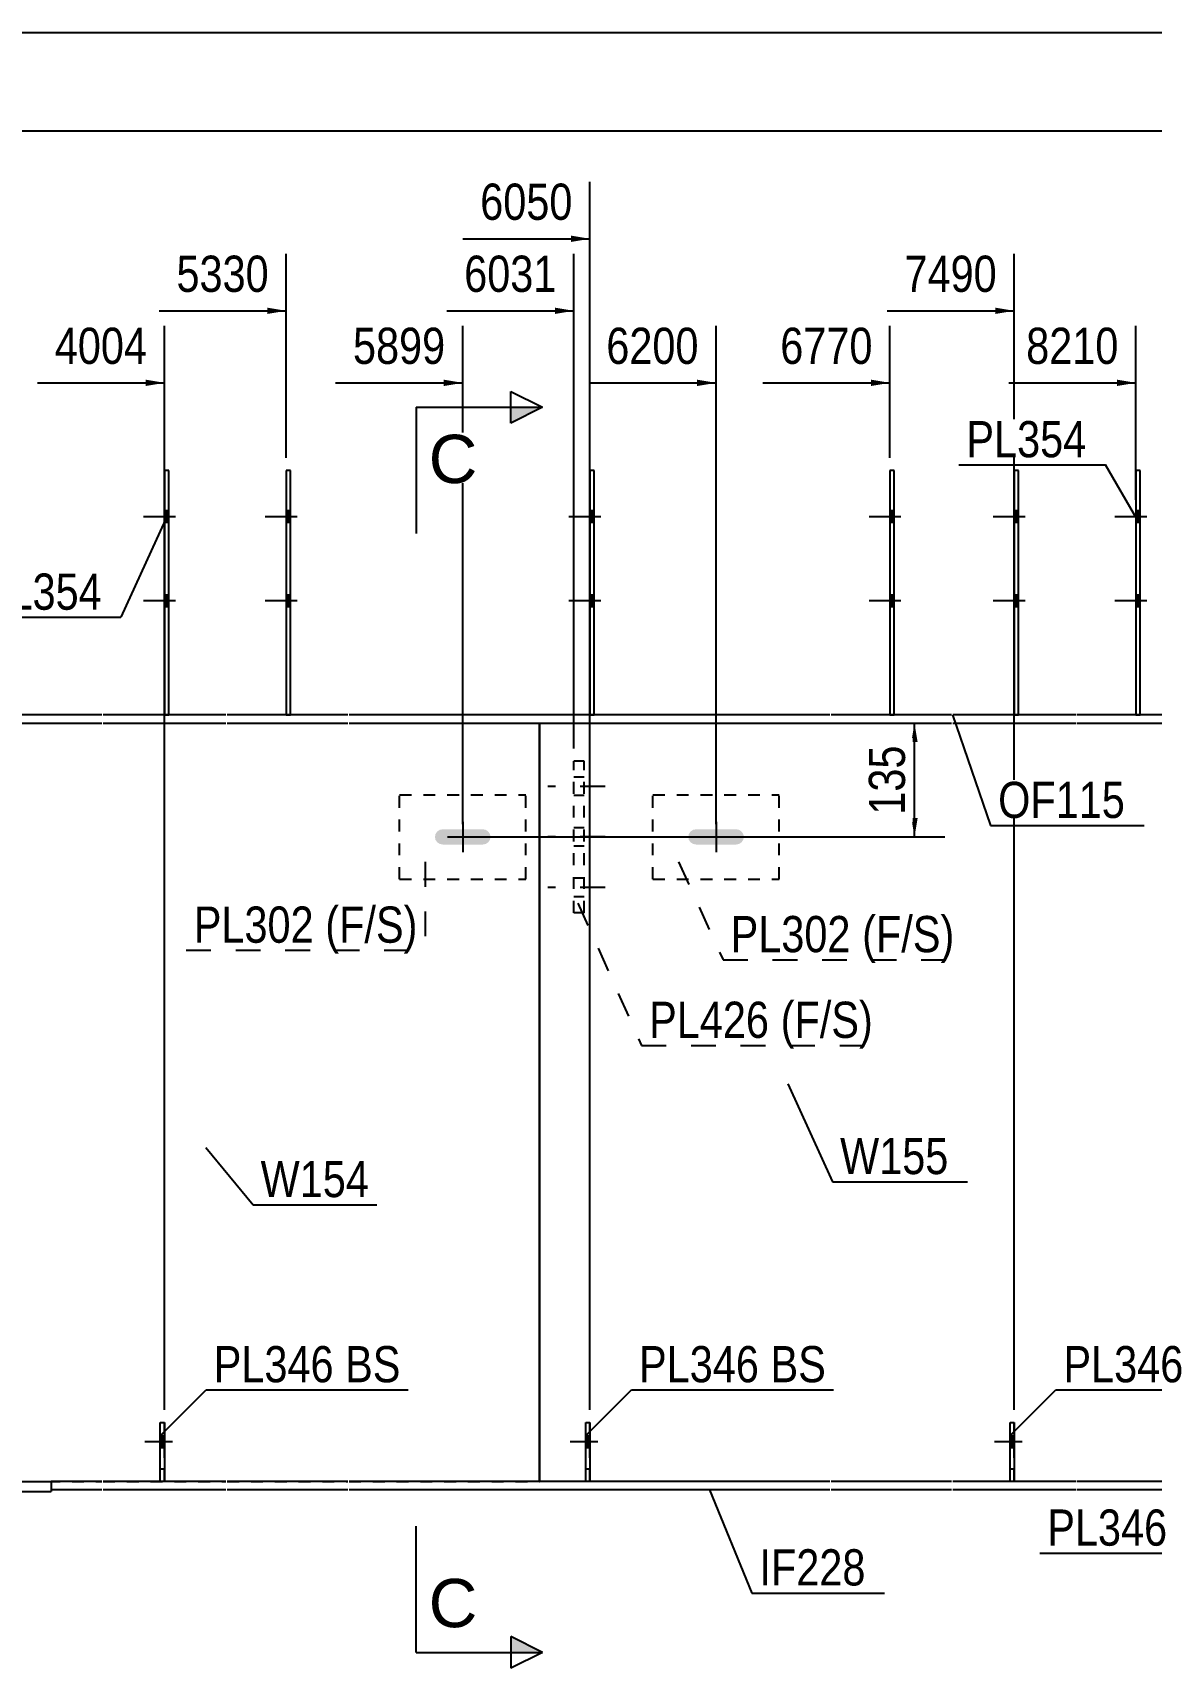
# Model space of a CAD drawing. Header units: millimetres. Extents: x -14 to 388, y -192 to 85.
# Drawn here: x 69.6 to 158.1, y -44.8 to 84.6 of the extents above; entities that cross this region are included whole.
import ezdxf

# ---------------------------------------------------------------- set-up
doc = ezdxf.new("R2010")
doc.units = ezdxf.units.MM
doc.linetypes.add('DXK_LINE_DOT1', pattern=[1.8814, 0.9407, -0.9407])
doc.linetypes.add('DXK_LINE_DOT2', pattern=[3.9198, 1.9599, -1.9599])
doc.styles.add('Arial', font='ARIAL.TTF', dxfattribs={"height": 0.2})
doc.styles.add('Arial Narrow', font='ARIALN.TTF', dxfattribs={"height": 0.2})

# ---------------------------------------------------------------- blocks, each defined once
blk = doc.blocks.new('Unknown-623515032-1211')
at = {"color": 5, "linetype": 'Continuous'}
blk.add_line((388.48, 84.63), (-11.52, 84.63), dxfattribs=at)
blk = doc.blocks.new('Part-623515032-1625 - 1232')
at = {"color": 7, "linetype": 'DXK_LINE_DOT1'}
for p, q in [((113.22, 27), (112.42, 27)), ((112.42, 15), (112.42, 27)), ((113.22, 15), (113.22, 27)), ((113.22, 15), (112.42, 15))]:
    blk.add_line(p, q, dxfattribs=at)
blk = doc.blocks.new('Part-623515032-1729 - 1232')
at = {"color": 2, "linetype": 'Continuous'}
for p, q in [((113.35, -30), (113.35, -25.33)), ((113.35, -25.33), (113.68, -25.33)), ((113.68, -25.33), (113.68, -30))]:
    blk.add_line(p, q, dxfattribs=at)
at = {"color": 7, "linetype": 'DXK_LINE_DOT1'}
blk.add_line((113.35, -29), (113.68, -29), dxfattribs=at)
blk = doc.blocks.new('Bolt-623515032-1241 - 1232')
at = {"linetype": 'Continuous'}
for points in [[(137.77, 45.87), (137.77, 46.8), (137.43, 46.8), (137.43, 45.87)], [(137.77, 45.87), (137.77, 46.8), (137.43, 46.8), (137.43, 45.87)], [(137.77, 39.2), (137.77, 40.13), (137.43, 40.13), (137.43, 39.2)], [(137.77, 39.2), (137.77, 40.13), (137.43, 40.13), (137.43, 39.2)]]:
    blk.add_hatch(color=3, dxfattribs=at).paths.add_polyline_path(points)
at = {"color": 3, "linetype": 'Continuous'}
for p, q in [((137.77, 46.8), (137.43, 46.8)), ((137.77, 46.8), (137.43, 46.8)), ((138.3, 46.33), (135.77, 46.33)), ((138.3, 46.33), (135.77, 46.33)), ((137.77, 45.87), (137.43, 45.87)), ((137.77, 45.87), (137.43, 45.87)), ((137.77, 40.13), (137.43, 40.13)), ((137.77, 40.13), (137.43, 40.13)), ((138.3, 39.67), (135.77, 39.67)), ((138.3, 39.67), (135.77, 39.67)), ((137.77, 39.2), (137.43, 39.2)), ((137.77, 39.2), (137.43, 39.2))]:
    blk.add_line(p, q, dxfattribs=at)
blk = doc.blocks.new('Part-623515032-1739 - 1232')
at = {"color": 2, "linetype": 'Continuous'}
for p, q in [((79.68, -30), (79.68, -25.33)), ((79.68, -25.33), (80.02, -25.33)), ((80.02, -25.33), (80.02, -30))]:
    blk.add_line(p, q, dxfattribs=at)
at = {"color": 7, "linetype": 'DXK_LINE_DOT1'}
blk.add_line((79.68, -29), (80.02, -29), dxfattribs=at)
blk = doc.blocks.new('Bolt-623515032-1245 - 1232')
at = {"linetype": 'Continuous'}
for points in [[(80.35, 45.87), (80.35, 46.8), (80.02, 46.8), (80.02, 45.87)], [(80.35, 45.87), (80.35, 46.8), (80.02, 46.8), (80.02, 45.87)], [(80.35, 39.2), (80.35, 40.13), (80.02, 40.13), (80.02, 39.2)], [(80.35, 39.2), (80.35, 40.13), (80.02, 40.13), (80.02, 39.2)]]:
    blk.add_hatch(color=3, dxfattribs=at).paths.add_polyline_path(points)
at = {"color": 3, "linetype": 'Continuous'}
for p, q in [((80.35, 46.8), (80.02, 46.8)), ((80.35, 46.8), (80.02, 46.8)), ((80.88, 46.33), (78.35, 46.33)), ((80.88, 46.33), (78.35, 46.33)), ((80.35, 45.87), (80.02, 45.87)), ((80.35, 45.87), (80.02, 45.87)), ((80.35, 40.13), (80.02, 40.13)), ((80.35, 40.13), (80.02, 40.13)), ((80.88, 39.67), (78.35, 39.67)), ((80.88, 39.67), (78.35, 39.67)), ((80.35, 39.2), (80.02, 39.2)), ((80.35, 39.2), (80.02, 39.2))]:
    blk.add_line(p, q, dxfattribs=at)
blk = doc.blocks.new('Bolt-623515032-1249 - 1232')
at = {"linetype": 'Continuous'}
blk.add_hatch(color=3, dxfattribs=at).paths.add_polyline_path([(105.77, 20.77), (105.82, 21), (105.77, 21.23), (105.64, 21.42), (105.45, 21.56), (105.22, 21.6), (102.02, 21.6), (101.79, 21.56), (101.59, 21.42), (101.46, 21.23), (101.42, 21), (101.46, 20.77), (101.59, 20.58), (101.79, 20.45), (102.02, 20.4), (105.22, 20.4), (105.45, 20.45), (105.64, 20.58)])
at = {"color": 3, "linetype": 'Continuous'}
for p, q in [((103.62, 22.2), (103.62, 19.8)), ((102.42, 21), (104.82, 21))]:
    blk.add_line(p, q, dxfattribs=at)
blk = doc.blocks.new('Bolt-623515032-1895 - 1232')
at = {"color": 3, "linetype": 'DXK_LINE_DOT2'}
for p, q in [((80.65, -26.87), (78.45, -26.87)), ((80.02, -26.4), (79.68, -26.4)), ((80.02, -27.33), (79.68, -27.33))]:
    blk.add_line(p, q, dxfattribs=at)
blk = doc.blocks.new('Part-623515032-1781 - 1232')
at = {"color": 2, "linetype": 'Continuous'}
for p, q in [((147.6, 50), (147.27, 50)), ((147.27, 50), (147.27, 30.67)), ((147.6, 30.67), (147.6, 50))]:
    blk.add_line(p, q, dxfattribs=at)
at = {"color": 7, "linetype": 'DXK_LINE_DOT1'}
blk.add_line((147.27, 30.67), (147.6, 30.67), dxfattribs=at)
blk = doc.blocks.new('Bolt-623515032-1653 - 1232')
at = {"color": 3, "linetype": 'DXK_LINE_DOT2'}
for p, q in [((114.88, 25), (110.35, 25)), ((113.22, 25.73), (112.42, 25.73)), ((113.22, 24.27), (112.42, 24.27)), ((114.88, 21), (110.35, 21)), ((113.22, 21.73), (112.42, 21.73)), ((113.22, 20.27), (112.42, 20.27)), ((114.88, 17), (110.35, 17)), ((113.22, 17.73), (112.42, 17.73)), ((113.22, 16.27), (112.42, 16.27))]:
    blk.add_line(p, q, dxfattribs=at)
blk = doc.blocks.new('Bolt-623515032-1252 - 1232')
at = {"linetype": 'Continuous'}
blk.add_hatch(color=3, dxfattribs=at).paths.add_polyline_path([(125.82, 20.77), (125.87, 21), (125.82, 21.23), (125.69, 21.42), (125.5, 21.56), (125.27, 21.6), (122.07, 21.6), (121.84, 21.56), (121.64, 21.42), (121.51, 21.23), (121.47, 21), (121.51, 20.77), (121.64, 20.58), (121.84, 20.45), (122.07, 20.4), (125.27, 20.4), (125.5, 20.45), (125.69, 20.58)])
at = {"color": 3, "linetype": 'Continuous'}
for p, q in [((123.67, 22.2), (123.67, 19.8)), ((122.47, 21), (124.87, 21))]:
    blk.add_line(p, q, dxfattribs=at)
blk = doc.blocks.new('Bolt-623515032-1899 - 1232')
at = {"color": 3, "linetype": 'DXK_LINE_DOT2'}
for p, q in [((147.9, -26.87), (145.7, -26.87)), ((147.27, -26.4), (146.93, -26.4)), ((147.27, -27.33), (146.93, -27.33))]:
    blk.add_line(p, q, dxfattribs=at)
blk = doc.blocks.new('Part-623515032-1724 - 1232')
at = {"color": 7, "linetype": 'DXK_LINE_DOT1'}
for p, q in [((146.93, -30), (146.93, -25.33)), ((146.93, -25.33), (147.27, -25.33)), ((147.27, -30), (147.27, -25.33))]:
    blk.add_line(p, q, dxfattribs=at)
blk = doc.blocks.new('Part-623515032-1297 - 1232')
at = {"color": 2, "linetype": 'Continuous'}
for p, q in [((62.95, 30.67), (62.95, 30)), ((66.95, 30.67), (62.95, 30.67)), ((62.95, 30), (66.95, 30)), ((75.05, 30.67), (67.05, 30.67)), ((67.05, 30), (75.05, 30)), ((84.88, 30.67), (75.15, 30.67)), ((75.15, 30), (84.88, 30)), ((94.52, 30.67), (84.98, 30.67)), ((84.98, 30), (94.52, 30)), ((132.67, 30.67), (94.62, 30.67)), ((94.62, 30), (132.67, 30)), ((142.3, 30.67), (132.77, 30.67)), ((132.77, 30), (142.3, 30)), ((152.13, 30.67), (142.4, 30.67)), ((142.4, 30), (152.13, 30)), ((161.77, 30.67), (152.23, 30.67)), ((152.23, 30), (161.77, 30)), ((165.87, 30.67), (161.87, 30.67)), ((161.87, 30), (165.87, 30))]:
    blk.add_line(p, q, dxfattribs=at)
at = {"color": 7, "linetype": 'DXK_LINE_DOT1'}
blk.add_line((165.87, 30), (165.87, 30.67), dxfattribs=at)
blk = doc.blocks.new('Part-623515032-1363 - 1232')
at = {"color": 2, "linetype": 'Continuous'}
blk.add_line((109.7, -30), (109.7, 30), dxfattribs=at)
at = {"color": 7, "linetype": 'DXK_LINE_DOT1'}
for p, q in [((109.7, 30), (132.67, 30)), ((132.77, 30), (142.3, 30)), ((142.4, 30), (152.13, 30)), ((152.23, 30), (161.77, 30)), ((161.87, 30), (172.53, 30)), ((172.53, 30), (172.53, -30)), ((132.67, -30), (109.7, -30)), ((142.3, -30), (132.77, -30)), ((152.13, -30), (142.4, -30)), ((161.77, -30), (152.23, -30)), ((172.53, -30), (161.87, -30))]:
    blk.add_line(p, q, dxfattribs=at)
blk = doc.blocks.new('Part-623515032-1734 - 1232')
at = {"color": 7, "linetype": 'DXK_LINE_DOT1'}
for p, q in [((113.35, -30), (113.35, -25.33)), ((113.35, -25.33), (113.68, -25.33)), ((113.68, -30), (113.68, -25.33))]:
    blk.add_line(p, q, dxfattribs=at)
blk = doc.blocks.new('Part-623515032-1670 - 1232')
at = {"color": 7, "linetype": 'DXK_LINE_DOT1'}
for p, q in [((0, 30), (0, -30)), ((0, 30), (21.28, 30)), ((21.38, 30), (39.38, 30)), ((39.48, 30), (49.22, 30)), ((49.32, 30), (58.85, 30)), ((58.95, 30), (66.95, 30)), ((67.05, 30), (75.05, 30)), ((75.15, 30), (84.88, 30)), ((84.98, 30), (94.52, 30)), ((94.62, 30), (109.7, 30)), ((0, -30), (21.28, -30)), ((21.38, -30), (39.38, -30)), ((39.48, -30), (49.22, -30)), ((49.32, -30), (58.85, -30)), ((58.95, -30), (66.95, -30)), ((67.05, -30), (75.05, -30)), ((75.15, -30), (84.88, -30)), ((84.98, -30), (94.52, -30)), ((94.62, -30), (109.7, -30))]:
    blk.add_line(p, q, dxfattribs=at)
at = {"color": 2, "linetype": 'Continuous'}
blk.add_line((109.7, 30), (109.7, -30), dxfattribs=at)
blk = doc.blocks.new('Part-623515032-1407 - 1232')
at = {"color": 2, "linetype": 'Continuous'}
for p, q in [((0, -30), (21.28, -30)), ((0, -30.8), (21.28, -30.8)), ((21.38, -30), (39.38, -30)), ((21.38, -30.8), (39.38, -30.8)), ((39.48, -30), (49.22, -30)), ((39.48, -30.8), (49.22, -30.8)), ((49.32, -30), (58.85, -30)), ((49.32, -30.8), (58.85, -30.8)), ((58.95, -30), (66.95, -30)), ((58.95, -30.8), (66.95, -30.8)), ((67.05, -30), (71.05, -30)), ((67.05, -30.8), (71.05, -30.8)), ((71.05, -30), (71.05, -30.8))]:
    blk.add_line(p, q, dxfattribs=at)
at = {"color": 7, "linetype": 'DXK_LINE_DOT1'}
blk.add_line((0, -30), (0, -30.8), dxfattribs=at)
blk = doc.blocks.new('Part-623515032-1429 - 1232')
at = {"color": 2, "linetype": 'Continuous'}
for p, q in [((75.05, -30), (71.05, -30)), ((71.05, -30), (71.05, -30.67)), ((75.05, -30.67), (71.05, -30.67)), ((84.88, -30), (75.15, -30)), ((84.88, -30.67), (75.15, -30.67)), ((94.52, -30), (84.98, -30)), ((94.52, -30.67), (84.98, -30.67)), ((132.67, -30), (94.62, -30)), ((132.67, -30.67), (94.62, -30.67)), ((142.3, -30), (132.77, -30)), ((142.3, -30.67), (132.77, -30.67)), ((152.13, -30), (142.4, -30)), ((152.13, -30.67), (142.4, -30.67)), ((161.77, -30), (152.23, -30)), ((161.77, -30.67), (152.23, -30.67)), ((172.53, -30), (161.87, -30)), ((172.5, -30.67), (161.87, -30.67)), ((179.13, -31.38), (172.5, -30.67)), ((172.53, -30), (179.2, -30.71))]:
    blk.add_line(p, q, dxfattribs=at)
at = {"color": 7, "linetype": 'DXK_LINE_DOT1'}
blk.add_line((179.2, -30.71), (179.13, -31.38), dxfattribs=at)
blk = doc.blocks.new('Part-623515032-1719 - 1232')
at = {"color": 2, "linetype": 'Continuous'}
for p, q in [((146.93, -30), (146.93, -25.33)), ((146.93, -25.33), (147.27, -25.33)), ((147.27, -25.33), (147.27, -30))]:
    blk.add_line(p, q, dxfattribs=at)
at = {"color": 7, "linetype": 'DXK_LINE_DOT1'}
blk.add_line((146.93, -29), (147.27, -29), dxfattribs=at)
blk = doc.blocks.new('Part-623515032-1744 - 1232')
at = {"color": 7, "linetype": 'DXK_LINE_DOT1'}
for p, q in [((79.68, -30), (79.68, -25.33)), ((79.68, -25.33), (80.02, -25.33)), ((80.02, -30), (80.02, -25.33))]:
    blk.add_line(p, q, dxfattribs=at)
blk = doc.blocks.new('Part-623515032-1647 - 1232')
at = {"color": 7, "linetype": 'DXK_LINE_DOT1'}
for p, q in [((118.67, 17.67), (118.67, 24.33)), ((118.67, 24.33), (128.67, 24.33)), ((128.67, 17.67), (128.67, 24.33)), ((118.67, 17.67), (128.67, 17.67))]:
    blk.add_line(p, q, dxfattribs=at)
blk = doc.blocks.new('Part-623515032-1776 - 1232')
at = {"color": 2, "linetype": 'Continuous'}
for p, q in [((114.02, 50), (113.68, 50)), ((113.68, 50), (113.68, 30.67)), ((114.02, 30.67), (114.02, 50))]:
    blk.add_line(p, q, dxfattribs=at)
at = {"color": 7, "linetype": 'DXK_LINE_DOT1'}
blk.add_line((113.68, 30.67), (114.02, 30.67), dxfattribs=at)
blk = doc.blocks.new('Part-623515032-1652 - 1232')
at = {"color": 7, "linetype": 'DXK_LINE_DOT1'}
for p, q in [((98.62, 17.67), (98.62, 24.33)), ((98.62, 24.33), (108.62, 24.33)), ((108.62, 17.67), (108.62, 24.33)), ((98.62, 17.67), (108.62, 17.67))]:
    blk.add_line(p, q, dxfattribs=at)
blk = doc.blocks.new('Part-623515032-10589 - 1232')
at = {"color": 2, "linetype": 'Continuous'}
for p, q in [((157.23, 50), (156.9, 50)), ((156.9, 50), (156.9, 30.67)), ((157.23, 30.67), (157.23, 50))]:
    blk.add_line(p, q, dxfattribs=at)
at = {"color": 7, "linetype": 'DXK_LINE_DOT1'}
blk.add_line((156.9, 30.67), (157.23, 30.67), dxfattribs=at)
blk = doc.blocks.new('Part-623515032-1813 - 1232')
at = {"color": 2, "linetype": 'Continuous'}
for p, q in [((89.98, 50), (89.65, 50)), ((89.65, 50), (89.65, 30.67)), ((89.98, 30.67), (89.98, 50))]:
    blk.add_line(p, q, dxfattribs=at)
at = {"color": 7, "linetype": 'DXK_LINE_DOT1'}
blk.add_line((89.65, 30.67), (89.98, 30.67), dxfattribs=at)
blk = doc.blocks.new('Part-623515032-1818 - 1232')
at = {"color": 2, "linetype": 'Continuous'}
for p, q in [((137.77, 50), (137.43, 50)), ((137.43, 50), (137.43, 30.67)), ((137.77, 30.67), (137.77, 50))]:
    blk.add_line(p, q, dxfattribs=at)
at = {"color": 7, "linetype": 'DXK_LINE_DOT1'}
blk.add_line((137.43, 30.67), (137.77, 30.67), dxfattribs=at)
blk = doc.blocks.new('Part-623515032-1855 - 1232')
at = {"color": 2, "linetype": 'Continuous'}
for p, q in [((80.35, 50), (80.02, 50)), ((80.02, 50), (80.02, 30.67)), ((80.35, 30.67), (80.35, 50))]:
    blk.add_line(p, q, dxfattribs=at)
at = {"color": 7, "linetype": 'DXK_LINE_DOT1'}
blk.add_line((80.02, 30.67), (80.35, 30.67), dxfattribs=at)
blk = doc.blocks.new('Bolt-623515032-1888 - 1232')
at = {"linetype": 'Continuous'}
for points in [[(89.98, 45.87), (89.98, 46.8), (89.65, 46.8), (89.65, 45.87)], [(89.98, 45.87), (89.98, 46.8), (89.65, 46.8), (89.65, 45.87)], [(89.98, 39.2), (89.98, 40.13), (89.65, 40.13), (89.65, 39.2)], [(89.98, 39.2), (89.98, 40.13), (89.65, 40.13), (89.65, 39.2)]]:
    blk.add_hatch(color=3, dxfattribs=at).paths.add_polyline_path(points)
at = {"color": 3, "linetype": 'Continuous'}
for p, q in [((89.98, 46.8), (89.65, 46.8)), ((89.98, 46.8), (89.65, 46.8)), ((90.52, 46.33), (87.98, 46.33)), ((90.52, 46.33), (87.98, 46.33)), ((89.98, 45.87), (89.65, 45.87)), ((89.98, 45.87), (89.65, 45.87)), ((89.98, 40.13), (89.65, 40.13)), ((89.98, 40.13), (89.65, 40.13)), ((90.52, 39.67), (87.98, 39.67)), ((90.52, 39.67), (87.98, 39.67)), ((89.98, 39.2), (89.65, 39.2)), ((89.98, 39.2), (89.65, 39.2))]:
    blk.add_line(p, q, dxfattribs=at)
blk = doc.blocks.new('Bolt-623515032-1891 - 1232')
at = {"linetype": 'Continuous'}
for points in [[(147.6, 45.87), (147.6, 46.8), (147.27, 46.8), (147.27, 45.87)], [(147.6, 45.87), (147.6, 46.8), (147.27, 46.8), (147.27, 45.87)], [(147.6, 39.2), (147.6, 40.13), (147.27, 40.13), (147.27, 39.2)], [(147.6, 39.2), (147.6, 40.13), (147.27, 40.13), (147.27, 39.2)]]:
    blk.add_hatch(color=3, dxfattribs=at).paths.add_polyline_path(points)
at = {"color": 3, "linetype": 'Continuous'}
for p, q in [((147.6, 46.8), (147.27, 46.8)), ((147.6, 46.8), (147.27, 46.8)), ((148.13, 46.33), (145.6, 46.33)), ((148.13, 46.33), (145.6, 46.33)), ((147.6, 45.87), (147.27, 45.87)), ((147.6, 45.87), (147.27, 45.87)), ((147.6, 40.13), (147.27, 40.13)), ((147.6, 40.13), (147.27, 40.13)), ((148.13, 39.67), (145.6, 39.67)), ((148.13, 39.67), (145.6, 39.67)), ((147.6, 39.2), (147.27, 39.2)), ((147.6, 39.2), (147.27, 39.2))]:
    blk.add_line(p, q, dxfattribs=at)
blk = doc.blocks.new('Bolt-623515032-1892 - 1232')
at = {"linetype": 'Continuous'}
for points in [[(114.02, 45.87), (114.02, 46.8), (113.68, 46.8), (113.68, 45.87)], [(114.02, 45.87), (114.02, 46.8), (113.68, 46.8), (113.68, 45.87)], [(114.02, 39.2), (114.02, 40.13), (113.68, 40.13), (113.68, 39.2)], [(114.02, 39.2), (114.02, 40.13), (113.68, 40.13), (113.68, 39.2)]]:
    blk.add_hatch(color=3, dxfattribs=at).paths.add_polyline_path(points)
at = {"color": 3, "linetype": 'Continuous'}
for p, q in [((114.02, 46.8), (113.68, 46.8)), ((114.02, 46.8), (113.68, 46.8)), ((114.55, 46.33), (112.02, 46.33)), ((114.55, 46.33), (112.02, 46.33)), ((114.02, 45.87), (113.68, 45.87)), ((114.02, 45.87), (113.68, 45.87)), ((114.02, 40.13), (113.68, 40.13)), ((114.02, 40.13), (113.68, 40.13)), ((114.55, 39.67), (112.02, 39.67)), ((114.55, 39.67), (112.02, 39.67)), ((114.02, 39.2), (113.68, 39.2)), ((114.02, 39.2), (113.68, 39.2))]:
    blk.add_line(p, q, dxfattribs=at)
blk = doc.blocks.new('Bolt-623515032-1896 - 1232')
at = {"linetype": 'Continuous'}
blk.add_hatch(color=3, dxfattribs=at).paths.add_polyline_path([(80.02, -27.33), (80.02, -26.4), (79.68, -26.4), (79.68, -27.33)])
at = {"color": 3, "linetype": 'Continuous'}
for p, q in [((80.65, -26.87), (78.45, -26.87)), ((80.02, -26.4), (79.68, -26.4)), ((80.02, -27.33), (79.68, -27.33))]:
    blk.add_line(p, q, dxfattribs=at)
blk = doc.blocks.new('Bolt-623515032-1897 - 1232')
at = {"color": 3, "linetype": 'DXK_LINE_DOT2'}
for p, q in [((113.68, -26.4), (113.35, -26.4)), ((114.22, -26.87), (113.35, -26.87)), ((113.68, -27.33), (113.35, -27.33))]:
    blk.add_line(p, q, dxfattribs=at)
blk = doc.blocks.new('Bolt-623515032-1898 - 1232')
at = {"linetype": 'Continuous'}
blk.add_hatch(color=3, dxfattribs=at).paths.add_polyline_path([(113.68, -27.33), (113.68, -26.4), (113.35, -26.4), (113.35, -27.33)])
at = {"color": 3, "linetype": 'Continuous'}
for p, q in [((114.32, -26.87), (112.12, -26.87)), ((113.68, -26.4), (113.35, -26.4)), ((113.68, -27.33), (113.35, -27.33))]:
    blk.add_line(p, q, dxfattribs=at)
blk = doc.blocks.new('Bolt-623515032-1900 - 1232')
at = {"linetype": 'Continuous'}
blk.add_hatch(color=3, dxfattribs=at).paths.add_polyline_path([(147.27, -27.33), (147.27, -26.4), (146.93, -26.4), (146.93, -27.33)])
at = {"color": 3, "linetype": 'Continuous'}
for p, q in [((147.9, -26.87), (145.7, -26.87)), ((147.27, -26.4), (146.93, -26.4)), ((147.27, -27.33), (146.93, -27.33))]:
    blk.add_line(p, q, dxfattribs=at)
blk = doc.blocks.new('Bolt-623515032-10604 - 1232')
at = {"linetype": 'Continuous'}
for points in [[(157.23, 45.87), (157.23, 46.8), (156.9, 46.8), (156.9, 45.87)], [(157.23, 45.87), (157.23, 46.8), (156.9, 46.8), (156.9, 45.87)], [(157.23, 39.2), (157.23, 40.13), (156.9, 40.13), (156.9, 39.2)], [(157.23, 39.2), (157.23, 40.13), (156.9, 40.13), (156.9, 39.2)]]:
    blk.add_hatch(color=3, dxfattribs=at).paths.add_polyline_path(points)
at = {"color": 3, "linetype": 'Continuous'}
for p, q in [((157.23, 46.8), (156.9, 46.8)), ((157.23, 46.8), (156.9, 46.8)), ((157.77, 46.33), (155.23, 46.33)), ((157.77, 46.33), (155.23, 46.33)), ((157.23, 45.87), (156.9, 45.87)), ((157.23, 45.87), (156.9, 45.87)), ((157.23, 40.13), (156.9, 40.13)), ((157.23, 40.13), (156.9, 40.13)), ((157.77, 39.67), (155.23, 39.67)), ((157.77, 39.67), (155.23, 39.67)), ((157.23, 39.2), (156.9, 39.2)), ((157.23, 39.2), (156.9, 39.2))]:
    blk.add_line(p, q, dxfattribs=at)
blk = doc.blocks.new('StraightDimension-623515032-12305 - 1232')
at = {"linetype": 'Continuous'}
blk.add_hatch(color=7, dxfattribs=at).paths.add_polyline_path([(78.52, 57.18), (80.02, 56.93), (78.52, 56.68)])
at = {"color": 7, "linetype": 'Continuous'}
for p, q in [((80.02, -24.33), (80.02, 61.43)), ((69.95, 56.93), (80.02, 56.93))]:
    blk.add_line(p, q, dxfattribs=at)
at = {"color": 0}
blk.add_wipeout([(79.24, 57.83), (79.24, 62.03), (70.73, 62.03), (70.73, 57.83)], dxfattribs=at)
at = {"color": 3, "style": 'Arial Narrow'}
blk.add_text('4004', height=2.863, dxfattribs=at).set_placement((71.33, 58.43))
blk = doc.blocks.new('StraightDimension-623515032-12302 - 1232')
at = {"linetype": 'Continuous'}
blk.add_hatch(color=7, dxfattribs=at).paths.add_polyline_path([(110.92, 62.88), (112.42, 62.63), (110.92, 62.38)])
at = {"color": 7, "linetype": 'Continuous'}
for p, q in [((112.42, 28), (112.42, 67.13)), ((102.35, 62.63), (112.42, 62.63))]:
    blk.add_line(p, q, dxfattribs=at)
at = {"color": 0}
blk.add_wipeout([(111.64, 63.53), (111.64, 67.73), (103.13, 67.73), (103.13, 63.53)], dxfattribs=at)
at = {"color": 3, "style": 'Arial Narrow'}
blk.add_text('6031', height=2.863, dxfattribs=at).set_placement((103.73, 64.13))
blk = doc.blocks.new('StraightDimension-623515032-12303 - 1232')
at = {"linetype": 'Continuous'}
blk.add_hatch(color=7, dxfattribs=at).paths.add_polyline_path([(102.12, 57.18), (103.62, 56.93), (102.12, 56.68)])
at = {"color": 7, "linetype": 'Continuous'}
for p, q in [((103.62, 22), (103.62, 61.43)), ((93.55, 56.93), (103.62, 56.93))]:
    blk.add_line(p, q, dxfattribs=at)
at = {"color": 0}
blk.add_wipeout([(102.84, 57.83), (102.84, 62.03), (94.33, 62.03), (94.33, 57.83)], dxfattribs=at)
at = {"color": 3, "style": 'Arial Narrow'}
blk.add_text('5899', height=2.863, dxfattribs=at).set_placement((94.93, 58.43))
blk = doc.blocks.new('StraightDimension-623515032-2188 - 1232')
at = {"linetype": 'Continuous'}
for points in [[(139.12, 28.5), (139.37, 30), (139.62, 28.5)], [(139.62, 22.5), (139.37, 21), (139.12, 22.5)]]:
    blk.add_hatch(color=7, dxfattribs=at).paths.add_polyline_path(points)
at = {"color": 7, "linetype": 'Continuous'}
for p, q in [((104.62, 30), (141.77, 30)), ((139.37, 21), (139.37, 30)), ((104.62, 21), (141.77, 21))]:
    blk.add_line(p, q, dxfattribs=at)
at = {"color": 0}
blk.add_wipeout([(139.22, 28.84), (135.02, 28.84), (135.02, 22.16), (139.22, 22.16)], dxfattribs=at)
at = {"color": 3, "style": 'Arial Narrow'}
blk.add_text('135', height=2.863, rotation=90.0002, dxfattribs=at).set_placement((138.62, 22.76))
blk = doc.blocks.new('StraightDimension-623515032-2593 - 1232')
at = {"color": 7, "linetype": 'Continuous'}
blk.add_line((-1.33, 76.87), (374.77, 76.87), dxfattribs=at)
blk = doc.blocks.new('StraightDimension-623515032-12297 - 1232')
at = {"linetype": 'Continuous'}
blk.add_hatch(color=7, dxfattribs=at).paths.add_polyline_path([(155.4, 57.18), (156.9, 56.93), (155.4, 56.68)])
at = {"color": 7, "linetype": 'Continuous'}
for p, q in [((156.9, 47.67), (156.9, 61.43)), ((146.84, 56.93), (156.9, 56.93))]:
    blk.add_line(p, q, dxfattribs=at)
at = {"color": 0}
blk.add_wipeout([(156.13, 57.83), (156.13, 62.03), (147.61, 62.03), (147.61, 57.83)], dxfattribs=at)
at = {"color": 3, "style": 'Arial Narrow'}
blk.add_text('8210', height=2.863, dxfattribs=at).set_placement((148.21, 58.43))
blk = doc.blocks.new('StraightDimension-623515032-12298 - 1232')
at = {"linetype": 'Continuous'}
blk.add_hatch(color=7, dxfattribs=at).paths.add_polyline_path([(145.77, 62.88), (147.27, 62.63), (145.77, 62.38)])
at = {"color": 7, "linetype": 'Continuous'}
for p, q in [((147.27, -24.33), (147.27, 67.13)), ((137.21, 62.63), (147.27, 62.63))]:
    blk.add_line(p, q, dxfattribs=at)
at = {"color": 0}
blk.add_wipeout([(146.49, 63.53), (146.49, 67.73), (137.98, 67.73), (137.98, 63.53)], dxfattribs=at)
at = {"color": 3, "style": 'Arial Narrow'}
blk.add_text('7490', height=2.863, dxfattribs=at).set_placement((138.58, 64.13))
blk = doc.blocks.new('StraightDimension-623515032-12299 - 1232')
at = {"linetype": 'Continuous'}
blk.add_hatch(color=7, dxfattribs=at).paths.add_polyline_path([(135.93, 57.18), (137.43, 56.93), (135.93, 56.68)])
at = {"color": 7, "linetype": 'Continuous'}
for p, q in [((137.43, 51), (137.43, 61.43)), ((127.37, 56.93), (137.43, 56.93))]:
    blk.add_line(p, q, dxfattribs=at)
at = {"color": 0}
blk.add_wipeout([(136.66, 57.83), (136.66, 62.03), (128.15, 62.03), (128.15, 57.83)], dxfattribs=at)
at = {"color": 3, "style": 'Arial Narrow'}
blk.add_text('6770', height=2.863, dxfattribs=at).set_placement((128.75, 58.43))
blk = doc.blocks.new('StraightDimension-623515032-12300 - 1232')
at = {"linetype": 'Continuous'}
blk.add_hatch(color=7, dxfattribs=at).paths.add_polyline_path([(122.17, 57.18), (123.67, 56.93), (122.17, 56.68)])
at = {"color": 7, "linetype": 'Continuous'}
for p, q in [((123.67, 22), (123.67, 61.43)), ((113.61, 56.93), (123.67, 56.93))]:
    blk.add_line(p, q, dxfattribs=at)
at = {"color": 0}
blk.add_wipeout([(122.89, 57.83), (122.89, 62.03), (114.38, 62.03), (114.38, 57.83)], dxfattribs=at)
at = {"color": 3, "style": 'Arial Narrow'}
blk.add_text('6200', height=2.863, dxfattribs=at).set_placement((114.98, 58.43))
blk = doc.blocks.new('StraightDimension-623515032-12301 - 1232')
at = {"linetype": 'Continuous'}
blk.add_hatch(color=7, dxfattribs=at).paths.add_polyline_path([(112.18, 68.58), (113.68, 68.33), (112.18, 68.08)])
at = {"color": 7, "linetype": 'Continuous'}
for p, q in [((113.68, -24.33), (113.68, 72.83)), ((103.62, 68.33), (113.68, 68.33))]:
    blk.add_line(p, q, dxfattribs=at)
at = {"color": 0}
blk.add_wipeout([(112.91, 69.23), (112.91, 73.43), (104.4, 73.43), (104.4, 69.23)], dxfattribs=at)
at = {"color": 3, "style": 'Arial Narrow'}
blk.add_text('6050', height=2.863, dxfattribs=at).set_placement((105, 69.83))
blk = doc.blocks.new('StraightDimension-623515032-12304 - 1232')
at = {"linetype": 'Continuous'}
blk.add_hatch(color=7, dxfattribs=at).paths.add_polyline_path([(88.15, 62.88), (89.65, 62.63), (88.15, 62.38)])
at = {"color": 7, "linetype": 'Continuous'}
for p, q in [((89.65, 51), (89.65, 67.13)), ((79.59, 62.63), (89.65, 62.63))]:
    blk.add_line(p, q, dxfattribs=at)
at = {"color": 0}
blk.add_wipeout([(88.88, 63.53), (88.88, 67.73), (80.36, 67.73), (80.36, 63.53)], dxfattribs=at)
at = {"color": 3, "style": 'Arial Narrow'}
blk.add_text('5330', height=2.863, dxfattribs=at).set_placement((80.96, 64.13))
blk = doc.blocks.new('Mark-623515032-1293 - 1232')
at = {"color": 0}
blk.add_wipeout([(156.04, 22.5), (156.04, 25.5), (145.99, 25.5), (145.99, 22.5)], dxfattribs=at)
blk.add_wipeout([(156.04, 22.5), (156.04, 25.5), (145.99, 25.5), (145.99, 22.5)], dxfattribs=at)
at = {"color": 7, "linetype": 'Continuous'}
for p, q in [((142.38, 30.67), (145.39, 21.9)), ((145.39, 21.9), (157.54, 21.9))]:
    blk.add_line(p, q, dxfattribs=at)
at = {"color": 3, "style": 'Arial Narrow'}
blk.add_text('OF115', height=2.863, dxfattribs=at).set_placement((145.99, 22.5))
blk = doc.blocks.new('Mark-623515032-1425 - 1232')
at = {"color": 0}
blk.add_wipeout([(135.5, -38.23), (135.5, -35.23), (127.1, -35.23), (127.1, -38.23)], dxfattribs=at)
blk.add_wipeout([(135.5, -38.23), (135.5, -35.23), (127.1, -35.23), (127.1, -38.23)], dxfattribs=at)
at = {"color": 7, "linetype": 'Continuous'}
for p, q in [((123.14, -30.67), (126.5, -38.83)), ((126.5, -38.83), (137, -38.83))]:
    blk.add_line(p, q, dxfattribs=at)
at = {"color": 3, "style": 'Arial Narrow'}
blk.add_text('IF228', height=2.863, dxfattribs=at).set_placement((127.1, -38.23))
blk = doc.blocks.new('Mark-623515032-1359 - 1232')
at = {"color": 0}
blk.add_wipeout([(142.07, -5.68), (142.07, -2.68), (133.48, -2.68), (133.48, -5.68)], dxfattribs=at)
blk.add_wipeout([(142.07, -5.68), (142.07, -2.68), (133.48, -2.68), (133.48, -5.68)], dxfattribs=at)
at = {"color": 7, "linetype": 'Continuous'}
for p, q in [((129.34, 1.46), (132.88, -6.28)), ((132.88, -6.28), (143.57, -6.28))]:
    blk.add_line(p, q, dxfattribs=at)
at = {"color": 3, "style": 'Arial Narrow'}
blk.add_text('W155', height=2.863, dxfattribs=at).set_placement((133.48, -5.68))
blk = doc.blocks.new('Mark-623515032-1621 - 1232')
at = {"color": 0}
for points in [[(127.88, 5.1), (127.88, 8.1), (118.37, 8.1), (118.37, 5.1)], [(136.07, 5.1), (136.07, 8.1), (128.78, 8.1), (128.78, 5.1)]]:
    blk.add_wipeout(points, dxfattribs=at)
for points in [[(127.88, 5.1), (127.88, 8.1), (118.37, 8.1), (118.37, 5.1)], [(136.07, 5.1), (136.07, 8.1), (128.78, 8.1), (128.78, 5.1)]]:
    blk.add_wipeout(points, dxfattribs=at)
at = {"color": 7, "linetype": 'DXK_LINE_DOT2'}
for p, q in [((112.73, 15.77), (117.77, 4.5)), ((117.77, 4.5), (136.67, 4.5))]:
    blk.add_line(p, q, dxfattribs=at)
at = {"color": 3, "style": 'Arial Narrow'}
for s, p in [('PL426', (118.37, 5.1)), ('(F/', (128.78, 5.1)), ('S)', (132.79, 5.1))]:
    blk.add_text(s, height=2.863, dxfattribs=at).set_placement(p)
blk = doc.blocks.new('SectionMark-623515032-8506 - 1232')
at = {"linetype": 'Continuous'}
for points in [[(107.42, 53.75), (107.42, 55), (109.92, 55)], [(107.42, -43.53), (107.42, -42.28), (109.92, -43.53)]]:
    blk.add_hatch(color=30, dxfattribs=at).paths.add_polyline_path(points)
at = {"color": 30, "linetype": 'Continuous'}
for p, q in [((107.42, 53.75), (107.42, 56.25)), ((107.42, 56.25), (109.92, 55)), ((99.92, 55), (99.92, 45)), ((99.92, 55), (109.92, 55)), ((109.92, 55), (107.42, 53.75)), ((99.92, -43.53), (99.92, -33.53)), ((109.92, -43.53), (107.42, -42.28)), ((107.42, -42.28), (107.42, -44.78)), ((99.92, -43.53), (109.92, -43.53)), ((109.92, -43.53), (107.42, -44.78))]:
    blk.add_line(p, q, dxfattribs=at)
at = {"color": 0, "linetype": 'Continuous'}
for points in [[(104.77, 49), (104.77, 53), (100.92, 53), (100.92, 49)], [(104.77, -41.53), (104.77, -37.53), (100.92, -37.53), (100.92, -41.53)]]:
    blk.add_wipeout(points, dxfattribs=at)
at = {"color": 96, "linetype": 'Continuous', "style": 'Arial'}
for p in [(100.92, 49), (100.92, -41.53)]:
    blk.add_text('C', height=3.82, dxfattribs=at).set_placement(p)
blk = doc.blocks.new('Mark-623515032-1643 - 1232')
at = {"color": 0}
for points in [[(134.33, 11.88), (134.33, 14.88), (124.82, 14.88), (124.82, 11.88)], [(142.52, 11.88), (142.52, 14.88), (135.23, 14.88), (135.23, 11.88)]]:
    blk.add_wipeout(points, dxfattribs=at)
for points in [[(134.33, 11.88), (134.33, 14.88), (124.82, 14.88), (124.82, 11.88)], [(142.52, 11.88), (142.52, 14.88), (135.23, 14.88), (135.23, 11.88)]]:
    blk.add_wipeout(points, dxfattribs=at)
at = {"color": 7, "linetype": 'DXK_LINE_DOT2'}
for p, q in [((120.69, 19.02), (124.22, 11.28)), ((124.22, 11.28), (143.12, 11.28))]:
    blk.add_line(p, q, dxfattribs=at)
at = {"color": 3, "style": 'Arial Narrow'}
for s, p in [('PL302', (124.82, 11.88)), ('(F/', (135.23, 11.88)), ('S)', (139.24, 11.88))]:
    blk.add_text(s, height=2.863, dxfattribs=at).set_placement(p)
blk = doc.blocks.new('Mark-623515032-1648 - 1232')
at = {"color": 0}
for points in [[(91.84, 12.63), (91.84, 15.63), (82.33, 15.63), (82.33, 12.63)], [(100.04, 12.63), (100.04, 15.63), (92.74, 15.63), (92.74, 12.63)]]:
    blk.add_wipeout(points, dxfattribs=at)
for points in [[(91.84, 12.63), (91.84, 15.63), (82.33, 15.63), (82.33, 12.63)], [(100.04, 12.63), (100.04, 15.63), (92.74, 15.63), (92.74, 12.63)]]:
    blk.add_wipeout(points, dxfattribs=at)
at = {"color": 7, "linetype": 'DXK_LINE_DOT2'}
for p in [(100.64, 19.02), (81.73, 12.03)]:
    blk.add_line(p, (100.64, 12.03), dxfattribs=at)
at = {"color": 3, "style": 'Arial Narrow'}
for s, p in [('PL302', (82.33, 12.63)), ('(F/', (92.74, 12.63)), ('S)', (96.75, 12.63))]:
    blk.add_text(s, height=2.863, dxfattribs=at).set_placement(p)
blk = doc.blocks.new('Mark-623515032-1666 - 1232')
at = {"color": 0}
blk.add_wipeout([(96.21, -7.5), (96.21, -4.5), (87.62, -4.5), (87.62, -7.5)], dxfattribs=at)
blk.add_wipeout([(96.21, -7.5), (96.21, -4.5), (87.62, -4.5), (87.62, -7.5)], dxfattribs=at)
at = {"color": 7, "linetype": 'Continuous'}
for p, q in [((83.29, -3.58), (87.02, -8.1)), ((87.02, -8.1), (96.81, -8.1))]:
    blk.add_line(p, q, dxfattribs=at)
at = {"color": 3, "style": 'Arial Narrow'}
blk.add_text('W154', height=2.863, dxfattribs=at).set_placement((87.62, -7.5))
blk = doc.blocks.new('MarkSet-623515032-2664 - 1232')
at = {"color": 0}
for points in [[(160.66, -22.15), (160.66, -19.15), (151.16, -19.15), (151.16, -22.15)], [(165.94, -22.15), (165.94, -19.15), (161.56, -19.15), (161.56, -22.15)]]:
    blk.add_wipeout(points, dxfattribs=at)
for points in [[(160.66, -22.15), (160.66, -19.15), (151.16, -19.15), (151.16, -22.15)], [(165.94, -22.15), (165.94, -19.15), (161.56, -19.15), (161.56, -22.15)]]:
    blk.add_wipeout(points, dxfattribs=at)
at = {"color": 7, "linetype": 'Continuous'}
for p, q in [((147.02, -26.29), (150.56, -22.75)), ((150.56, -22.75), (166.54, -22.75))]:
    blk.add_line(p, q, dxfattribs=at)
at = {"color": 3, "style": 'Arial Narrow'}
for s, p in [('PL346', (151.16, -22.15)), ('BS', (161.56, -22.15))]:
    blk.add_text(s, height=2.863, dxfattribs=at).set_placement(p)
blk = doc.blocks.new('MarkSet-623515032-2670 - 1232')
at = {"color": 0}
for points in [[(127.08, -22.15), (127.08, -19.15), (117.57, -19.15), (117.57, -22.15)], [(132.36, -22.15), (132.36, -19.15), (127.98, -19.15), (127.98, -22.15)]]:
    blk.add_wipeout(points, dxfattribs=at)
for points in [[(127.08, -22.15), (127.08, -19.15), (117.57, -19.15), (117.57, -22.15)], [(132.36, -22.15), (132.36, -19.15), (127.98, -19.15), (127.98, -22.15)]]:
    blk.add_wipeout(points, dxfattribs=at)
at = {"color": 7, "linetype": 'Continuous'}
for p, q in [((113.44, -26.29), (116.97, -22.75)), ((116.97, -22.75), (132.96, -22.75))]:
    blk.add_line(p, q, dxfattribs=at)
at = {"color": 3, "style": 'Arial Narrow'}
for s, p in [('PL346', (117.57, -22.15)), ('BS', (127.98, -22.15))]:
    blk.add_text(s, height=2.863, dxfattribs=at).set_placement(p)
blk = doc.blocks.new('MarkSet-623515032-2676 - 1232')
at = {"color": 0}
for points in [[(93.41, -22.15), (93.41, -19.15), (83.91, -19.15), (83.91, -22.15)], [(98.69, -22.15), (98.69, -19.15), (94.31, -19.15), (94.31, -22.15)]]:
    blk.add_wipeout(points, dxfattribs=at)
for points in [[(93.41, -22.15), (93.41, -19.15), (83.91, -19.15), (83.91, -22.15)], [(98.69, -22.15), (98.69, -19.15), (94.31, -19.15), (94.31, -22.15)]]:
    blk.add_wipeout(points, dxfattribs=at)
at = {"color": 7, "linetype": 'Continuous'}
for p, q in [((79.77, -26.29), (83.31, -22.75)), ((83.31, -22.75), (99.29, -22.75))]:
    blk.add_line(p, q, dxfattribs=at)
at = {"color": 3, "style": 'Arial Narrow'}
for s, p in [('PL346', (83.91, -22.15)), ('BS', (94.31, -22.15))]:
    blk.add_text(s, height=2.863, dxfattribs=at).set_placement(p)
blk = doc.blocks.new('MarkSet-623515032-10776 - 1232')
at = {"color": 0}
for points in [[(159.39, -35.08), (159.39, -32.08), (149.88, -32.08), (149.88, -35.08)], [(164.67, -35.08), (164.67, -32.08), (160.29, -32.08), (160.29, -35.08)]]:
    blk.add_wipeout(points, dxfattribs=at)
for points in [[(159.39, -35.08), (159.39, -32.08), (149.88, -32.08), (149.88, -35.08)], [(164.67, -35.08), (164.67, -32.08), (160.29, -32.08), (160.29, -35.08)]]:
    blk.add_wipeout(points, dxfattribs=at)
at = {"color": 7, "linetype": 'Continuous'}
for p in [(168.27, -26.29), (149.28, -35.68)]:
    blk.add_line(p, (165.27, -35.68), dxfattribs=at)
at = {"color": 3, "style": 'Arial Narrow'}
for s, p in [('PL346', (149.88, -35.08)), ('BS', (160.29, -35.08))]:
    blk.add_text(s, height=2.863, dxfattribs=at).set_placement(p)
blk = doc.blocks.new('Mark-623515032-10787 - 1232')
at = {"color": 7, "linetype": 'Continuous'}
blk.add_line((156.99, 46.11), (154.49, 50.44), dxfattribs=at)
at = {"color": 0}
blk.add_wipeout([(152.99, 51.04), (152.99, 54.04), (143.48, 54.04), (143.48, 51.04)], dxfattribs=at)
blk.add_wipeout([(152.99, 51.04), (152.99, 54.04), (143.48, 54.04), (143.48, 51.04)], dxfattribs=at)
at = {"color": 7, "linetype": 'Continuous'}
blk.add_line((142.88, 50.44), (154.49, 50.44), dxfattribs=at)
at = {"color": 3, "style": 'Arial Narrow'}
blk.add_text('PL354', height=2.863, dxfattribs=at).set_placement((143.48, 51.04))
blk = doc.blocks.new('MarkSet-623515032-10862 - 1232')
at = {"color": 7, "linetype": 'Continuous'}
blk.add_line((80.1, 46.11), (76.57, 38.38), dxfattribs=at)
at = {"color": 0}
for points in [[(64.66, 38.98), (64.66, 41.98), (61.19, 41.98), (61.19, 38.98)], [(75.07, 38.98), (75.07, 41.98), (65.56, 41.98), (65.56, 38.98)]]:
    blk.add_wipeout(points, dxfattribs=at)
for points in [[(64.66, 38.98), (64.66, 41.98), (61.19, 41.98), (61.19, 38.98)], [(75.07, 38.98), (75.07, 41.98), (65.56, 41.98), (65.56, 38.98)]]:
    blk.add_wipeout(points, dxfattribs=at)
at = {"color": 7, "linetype": 'Continuous'}
blk.add_line((60.59, 38.38), (76.57, 38.38), dxfattribs=at)
at = {"color": 3, "style": 'Arial Narrow'}
for s, p in [('5x', (61.19, 38.98)), ('PL354', (65.56, 38.98))]:
    blk.add_text(s, height=2.863, dxfattribs=at).set_placement(p)

msp = doc.modelspace()

# ---------------------------------------------------------------- block references
for name in ['Unknown-623515032-1211', 'Part-623515032-1855 - 1232', 'Part-623515032-1813 - 1232', 'Part-623515032-1776 - 1232', 'Part-623515032-1818 - 1232', 'Part-623515032-1781 - 1232', 'Part-623515032-10589 - 1232', 'Bolt-623515032-1245 - 1232', 'Bolt-623515032-1888 - 1232', 'Bolt-623515032-1892 - 1232', 'Bolt-623515032-1241 - 1232', 'Bolt-623515032-1891 - 1232', 'Bolt-623515032-10604 - 1232', 'Part-623515032-1670 - 1232', 'Part-623515032-1297 - 1232', 'Part-623515032-1363 - 1232', 'Part-623515032-1625 - 1232', 'Bolt-623515032-1653 - 1232', 'Part-623515032-1652 - 1232', 'Part-623515032-1647 - 1232', 'Bolt-623515032-1249 - 1232', 'Bolt-623515032-1252 - 1232', 'Part-623515032-1739 - 1232', 'Part-623515032-1744 - 1232', 'Part-623515032-1729 - 1232', 'Part-623515032-1734 - 1232', 'Part-623515032-1724 - 1232', 'Part-623515032-1719 - 1232', 'Bolt-623515032-1895 - 1232', 'Bolt-623515032-1896 - 1232', 'Bolt-623515032-1898 - 1232', 'Bolt-623515032-1897 - 1232', 'Bolt-623515032-1899 - 1232', 'Bolt-623515032-1900 - 1232', 'Part-623515032-1407 - 1232', 'Part-623515032-1429 - 1232']:
    msp.add_blockref(name, (0, 0))

# ---------------------------------------------------------------- next in the draw order: block references
for name in ['StraightDimension-623515032-12302 - 1232', 'StraightDimension-623515032-12305 - 1232', 'Mark-623515032-1666 - 1232', 'Mark-623515032-1425 - 1232']:
    msp.add_blockref(name, (0, 0))

# ---------------------------------------------------------------- next in the draw order: block references
for name in ['StraightDimension-623515032-12303 - 1232', 'StraightDimension-623515032-2188 - 1232']:
    msp.add_blockref(name, (0, 0))

# ---------------------------------------------------------------- next in the draw order: block references
msp.add_blockref('StraightDimension-623515032-2593 - 1232', (0, 0))

# ---------------------------------------------------------------- next in the draw order: block references
for name in ['StraightDimension-623515032-12304 - 1232', 'StraightDimension-623515032-12300 - 1232', 'StraightDimension-623515032-12297 - 1232', 'MarkSet-623515032-10862 - 1232']:
    msp.add_blockref(name, (0, 0))

# ---------------------------------------------------------------- next in the draw order: block references
for name in ['StraightDimension-623515032-12301 - 1232', 'StraightDimension-623515032-12298 - 1232']:
    msp.add_blockref(name, (0, 0))

# ---------------------------------------------------------------- next in the draw order: block references
for name in ['StraightDimension-623515032-12299 - 1232', 'SectionMark-623515032-8506 - 1232', 'Mark-623515032-10787 - 1232', 'Mark-623515032-1293 - 1232', 'Mark-623515032-1621 - 1232', 'Mark-623515032-1359 - 1232', 'MarkSet-623515032-2670 - 1232', 'MarkSet-623515032-2664 - 1232']:
    msp.add_blockref(name, (0, 0))

# ---------------------------------------------------------------- next in the draw order: block references
for name in ['Mark-623515032-1648 - 1232', 'Mark-623515032-1643 - 1232', 'MarkSet-623515032-2676 - 1232', 'MarkSet-623515032-10776 - 1232']:
    msp.add_blockref(name, (0, 0))

doc.saveas('drawing.dxf')
